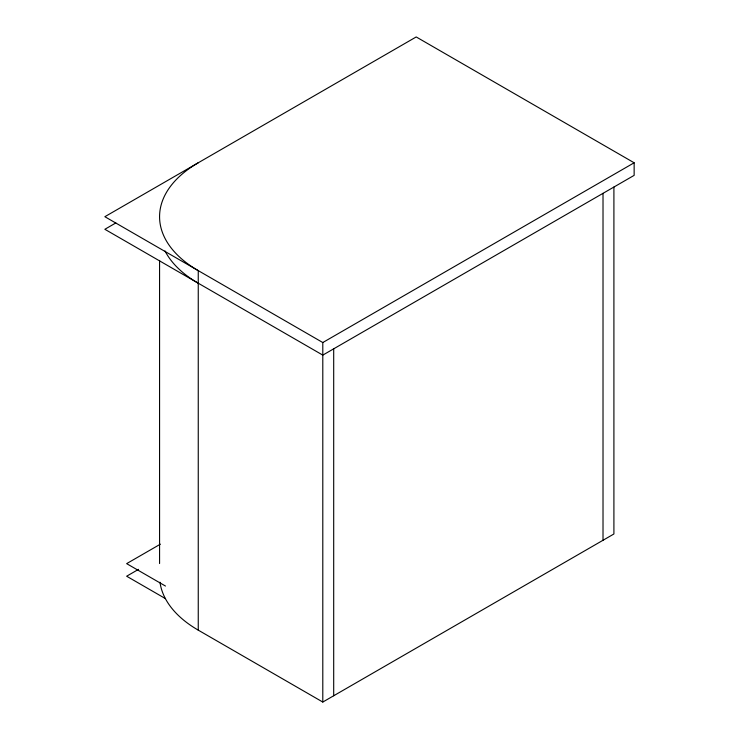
<?xml version="1.0" encoding="UTF-8"?>
<svg xmlns="http://www.w3.org/2000/svg" width="739" height="739" viewBox="0 0 739 739"><rect width="100%" height="100%" fill="white"/><g stroke="black" fill="none" stroke-linecap="round" stroke-linejoin="round"><path stroke-width="1.11" d="M115.829 222.947L104.855 229.284L322.795 355.117L634.145 175.365L634.145 162.783L416.205 36.95L104.855 216.703L322.795 342.536L634.145 162.783M160.381 544.163L126.646 563.635L165.481 586.055M138.553 569.344L126.646 576.217L165.481 598.636M159.975 582.203A132.096 76.265 0 0 0 198.255 630.145L322.795 702.05L613.906 533.983L613.906 187.05M603.015 193.341L603.015 540.274M333.695 348.826L333.695 695.759M322.795 342.536L322.795 702.05M198.255 630.145L198.255 270.631A132.096 76.265 0 0 1 198.255 162.783M159.569 260.405L159.569 563.543M198.255 283.213A132.096 76.265 0 0 1 165.009 250.946"/></g></svg>
